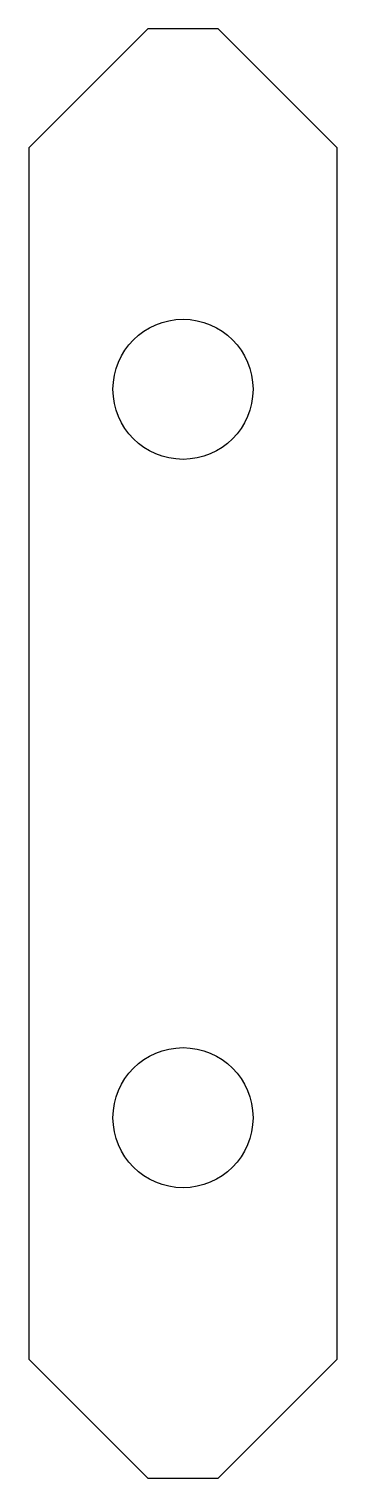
# Model space of a CAD drawing. Extents: x -78.7 to -67.7, y 5 to 56.7.
import ezdxf

# ---------------------------------------------------------------- set-up
doc = ezdxf.new("R2010")
doc.units = 0
doc.layers.add('VISIBLE', color=7, linetype='CONTINUOUS')

msp = doc.modelspace()

# ---------------------------------------------------------------- linework, layer by layer
at = {"layer": 'VISIBLE'}
for p, q in [((-74.481, 56.723), (-78.723, 52.481)), ((-71.966, 56.723), (-74.481, 56.723)), ((-67.723, 52.481), (-71.966, 56.723)), ((-78.723, 52.481), (-78.723, 9.243)), ((-67.723, 9.243), (-67.723, 52.481)), ((-78.723, 9.243), (-74.481, 5)), ((-71.966, 5), (-67.723, 9.243)), ((-74.481, 5), (-71.966, 5))]:
    msp.add_line(p, q, dxfattribs=at)
for centre in [(-73.223, 43.862), (-73.223, 17.862)]:
    msp.add_circle(centre, 2.5, dxfattribs=at)

doc.saveas('drawing.dxf')
